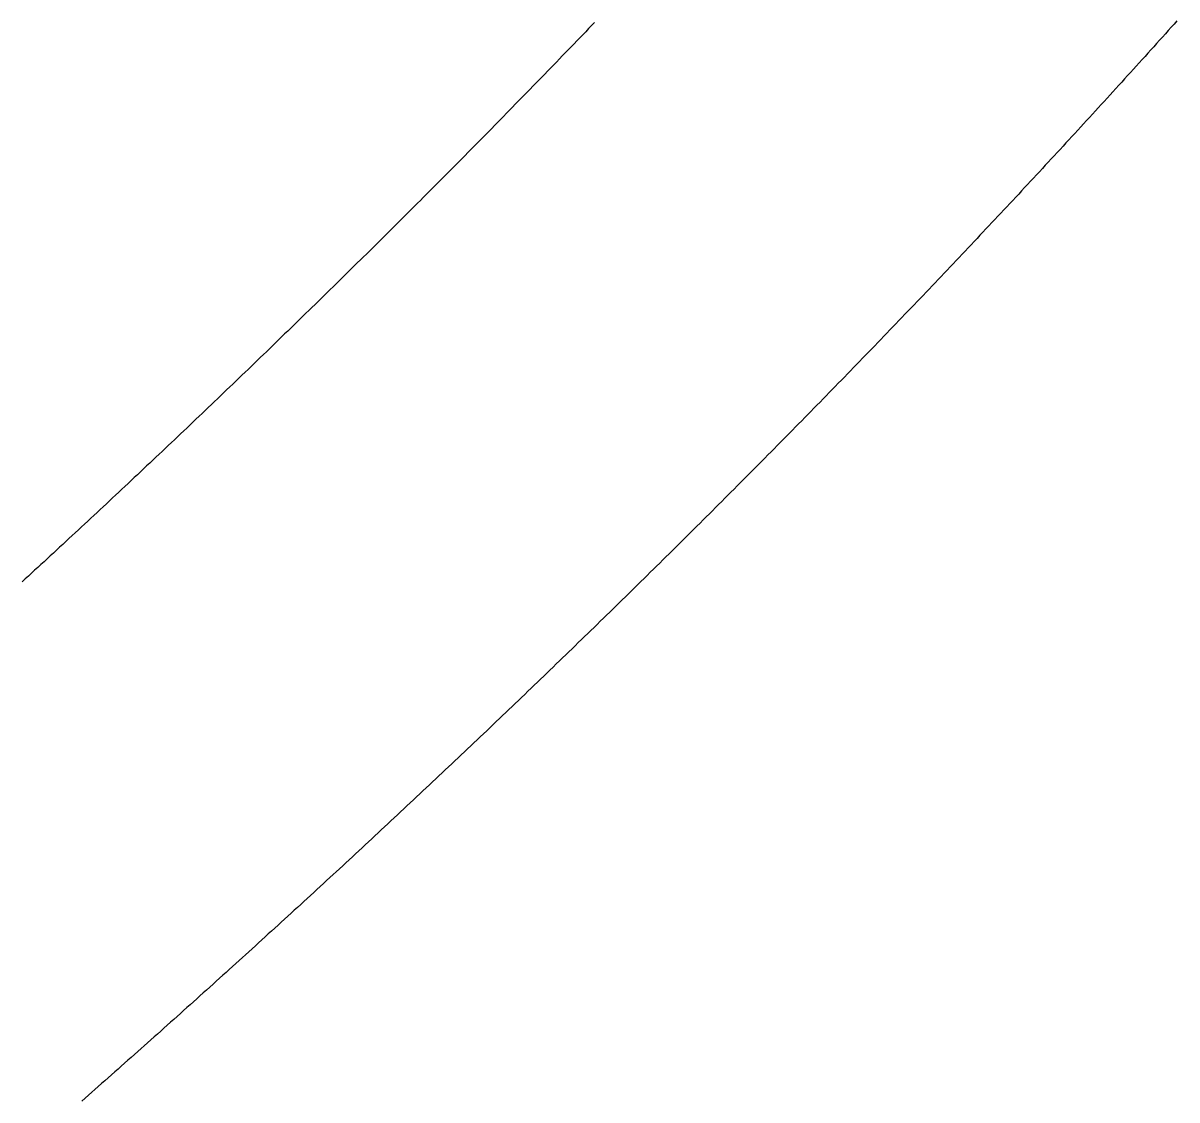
# Model space of a CAD drawing. Extents: x 10 to 206, y -65 to 73.
# Drawn here: x 173.3271 to 173.6817, y -51.6713 to -51.3402 of the extents above; entities that cross this region are included whole.
import ezdxf

# ---------------------------------------------------------------- set-up
doc = ezdxf.new("R2010")
doc.units = 0
doc.header["$LTSCALE"] = 0.5
doc.layers.add('LOGO', color=7, linetype='Continuous')

msp = doc.modelspace()

# ---------------------------------------------------------------- linework, layer by layer
at = {"layer": 'LOGO'}
for points in [[(173.50269721, -51.34000637), (173.50180165, -51.34093992), (173.50090568, -51.34187321), (173.50000932, -51.34280626), (173.49911255, -51.34373907), (173.49821537, -51.34467162), (173.4973178, -51.34560393), (173.49641982, -51.34653599), (173.49552145, -51.34746781), (173.49462267, -51.34839937), (173.49372349, -51.34933069), (173.49282392, -51.35026176), (173.49192394, -51.35119258), (173.49102357, -51.35212316), (173.4901228, -51.35305349), (173.48922163, -51.35398357), (173.48832006, -51.3549134), (173.4874181, -51.35584298), (173.48651574, -51.35677232), (173.48561299, -51.3577014), (173.48470984, -51.35863024), (173.48380629, -51.35955883), (173.48290236, -51.36048717), (173.48199802, -51.36141526), (173.4810933, -51.36234311), (173.48018818, -51.3632707), (173.47928267, -51.36419805), (173.47837676, -51.36512515), (173.47747047, -51.36605199), (173.47656378, -51.36697859), (173.47565671, -51.36790494), (173.47474924, -51.36883104), (173.47384138, -51.36975689), (173.47293314, -51.3706825), (173.4720245, -51.37160785), (173.47111548, -51.37253295), (173.47020607, -51.3734578), (173.46929627, -51.37438241), (173.46838608, -51.37530676), (173.46747551, -51.37623086), (173.46656455, -51.37715471), (173.46565321, -51.37807832), (173.46474148, -51.37900167), (173.46382936, -51.37992477), (173.46291687, -51.38084762), (173.46200398, -51.38177023), (173.46109072, -51.38269258), (173.46017707, -51.38361468), (173.45926304, -51.38453653), (173.45834863, -51.38545812), (173.45743383, -51.38637947), (173.45651866, -51.38730057), (173.4556031, -51.38822142), (173.45468717, -51.38914201), (173.45377085, -51.39006235), (173.45285416, -51.39098245), (173.45193708, -51.39190229), (173.45101963, -51.39282188), (173.4501018, -51.39374121), (173.44918359, -51.3946603), (173.44826501, -51.39557913), (173.44734605, -51.39649772), (173.44642671, -51.39741605), (173.445507, -51.39833413), (173.44458691, -51.39925195), (173.44366645, -51.40016953), (173.44274562, -51.40108685), (173.44182441, -51.40200392), (173.44090282, -51.40292074), (173.43998087, -51.4038373), (173.43905854, -51.40475362), (173.43813584, -51.40566968), (173.43721277, -51.40658549), (173.43628932, -51.40750104), (173.43536551, -51.40841634), (173.43444133, -51.40933139), (173.43351677, -51.41024619), (173.43259185, -51.41116073), (173.43166656, -51.41207502), (173.4307409, -51.41298906), (173.42981488, -51.41390284), (173.42888848, -51.41481637), (173.42796172, -51.41572965), (173.42703459, -51.41664267), (173.4261071, -51.41755544), (173.42517924, -51.41846795), (173.42425102, -51.41938021), (173.42332243, -51.42029222), (173.42239348, -51.42120397), (173.42146416, -51.42211547), (173.42053448, -51.42302672), (173.41960444, -51.42393771), (173.41867403, -51.42484845), (173.41774327, -51.42575893), (173.41681214, -51.42666915), (173.41588065, -51.42757913), (173.4149488, -51.42848885), (173.41401659, -51.42939831), (173.41308402, -51.43030752), (173.4121511, -51.43121647), (173.41121781, -51.43212517), (173.41028417, -51.43303361), (173.40935016, -51.4339418), (173.4084158, -51.43484974), (173.40748109, -51.43575741), (173.40654601, -51.43666484), (173.40561059, -51.437572), (173.4046748, -51.43847891), (173.40373866, -51.43938557), (173.40280217, -51.44029197), (173.40186532, -51.44119811), (173.40092812, -51.442104), (173.39999057, -51.44300963), (173.39905266, -51.44391501), (173.3981144, -51.44482013), (173.39717579, -51.44572499), (173.39623683, -51.4466296), (173.39529751, -51.44753395), (173.39435785, -51.44843805), (173.39341784, -51.44934188), (173.39247747, -51.45024546), (173.39153676, -51.45114879), (173.3905957, -51.45205186), (173.38965429, -51.45295467), (173.38871254, -51.45385722), (173.38777043, -51.45475952), (173.38682798, -51.45566156), (173.38588518, -51.45656334), (173.38494204, -51.45746486), (173.38399855, -51.45836613), (173.38305472, -51.45926714), (173.38211054, -51.46016789), (173.38116602, -51.46106839), (173.38022116, -51.46196863), (173.37927595, -51.46286861), (173.3783304, -51.46376833), (173.37738451, -51.46466779), (173.37643827, -51.465567), (173.3754917, -51.46646594), (173.37454478, -51.46736463), (173.37359753, -51.46826306), (173.37264993, -51.46916123), (173.37170199, -51.47005915), (173.37075372, -51.4709568), (173.36980511, -51.4718542), (173.36885615, -51.47275134), (173.36790687, -51.47364822), (173.36695724, -51.47454484), (173.36600728, -51.4754412), (173.36505698, -51.4763373), (173.36410634, -51.47723314), (173.36315537, -51.47812873), (173.36220407, -51.47902405), (173.36125243, -51.47991912), (173.36030046, -51.48081392), (173.35934815, -51.48170847), (173.35839551, -51.48260276), (173.35744254, -51.48349678), (173.35648923, -51.48439055), (173.3555356, -51.48528406), (173.35458163, -51.4861773), (173.35362733, -51.48707029), (173.35267271, -51.48796302), (173.35171775, -51.48885548), (173.35076246, -51.48974769), (173.34980684, -51.49063964), (173.3488509, -51.49153132), (173.34789463, -51.49242275), (173.34693803, -51.49331391), (173.3459811, -51.49420481), (173.34502385, -51.49509546), (173.34406627, -51.49598584), (173.34310836, -51.49687596), (173.34215013, -51.49776582), (173.34119158, -51.49865542), (173.3402327, -51.49954476), (173.33927349, -51.50043383), (173.33831397, -51.50132265), (173.33735412, -51.5022112), (173.33639394, -51.50309949), (173.33543345, -51.50398753), (173.33447263, -51.50487529), (173.3335115, -51.5057628), (173.33255004, -51.50665005), (173.33158826, -51.50753703), (173.33062616, -51.50842375), (173.32966375, -51.50931021), (173.32870101, -51.51019641), (173.32773796, -51.51108234), (173.32677458, -51.51196801)], [(173.68174152, -51.33947358), (173.68085205, -51.34046683), (173.67996215, -51.34145981), (173.67907181, -51.3424525), (173.67818104, -51.34344492), (173.67728984, -51.34443707), (173.67639821, -51.34542893), (173.67550614, -51.34642052), (173.67461364, -51.34741183), (173.67372071, -51.34840286), (173.67282735, -51.34939361), (173.67193356, -51.35038409), (173.67103934, -51.35137428), (173.6701447, -51.3523642), (173.66924962, -51.35335385), (173.66835412, -51.35434321), (173.66745818, -51.35533229), (173.66656182, -51.3563211), (173.66566504, -51.35730963), (173.66476783, -51.35829788), (173.66387019, -51.35928586), (173.66297212, -51.36027355), (173.66207364, -51.36126097), (173.66117472, -51.36224811), (173.66027539, -51.36323497), (173.65937563, -51.36422155), (173.65847544, -51.36520785), (173.65757484, -51.36619388), (173.65667381, -51.36717962), (173.65577236, -51.36816509), (173.65487049, -51.36915028), (173.65396819, -51.37013519), (173.65306548, -51.37111982), (173.65216235, -51.37210417), (173.6512588, -51.37308824), (173.65035483, -51.37407203), (173.64945044, -51.37505555), (173.64854563, -51.37603878), (173.64764041, -51.37702174), (173.64673476, -51.37800442), (173.6458287, -51.37898682), (173.64492223, -51.37996894), (173.64401534, -51.38095077), (173.64310803, -51.38193234), (173.64220031, -51.38291362), (173.64129218, -51.38389462), (173.64038363, -51.38487534), (173.63947467, -51.38585578), (173.63856529, -51.38683594), (173.6376555, -51.38781583), (173.6367453, -51.38879543), (173.63583469, -51.38977475), (173.63492367, -51.3907538), (173.63401223, -51.39173256), (173.63310039, -51.39271104), (173.63218813, -51.39368925), (173.63127547, -51.39466717), (173.6303624, -51.39564482), (173.62944892, -51.39662218), (173.62853503, -51.39759926), (173.62762073, -51.39857607), (173.62670603, -51.39955259), (173.62579092, -51.40052883), (173.6248754, -51.40150479), (173.62395948, -51.40248048), (173.62304315, -51.40345588), (173.62212642, -51.404431), (173.62120928, -51.40540584), (173.62029174, -51.4063804), (173.6193738, -51.40735468), (173.61845545, -51.40832867), (173.6175367, -51.40930239), (173.61661755, -51.41027583), (173.615698, -51.41124899), (173.61477805, -51.41222186), (173.61385769, -51.41319445), (173.61293694, -51.41416677), (173.61201578, -51.4151388), (173.61109423, -51.41611055), (173.61017227, -51.41708202), (173.60924992, -51.41805321), (173.60832717, -51.41902412), (173.60740403, -51.41999474), (173.60648048, -51.42096509), (173.60555654, -51.42193515), (173.60463221, -51.42290493), (173.60370747, -51.42387443), (173.60278235, -51.42484365), (173.60185682, -51.42581259), (173.60093091, -51.42678124), (173.6000046, -51.42774962), (173.59907789, -51.42871771), (173.5981508, -51.42968552), (173.59722331, -51.43065305), (173.59629543, -51.43162029), (173.59536715, -51.43258726), (173.59443849, -51.43355394), (173.59350944, -51.43452034), (173.59257999, -51.43548646), (173.59165016, -51.4364523), (173.59071993, -51.43741785), (173.58978932, -51.43838312), (173.58885832, -51.43934811), (173.58792693, -51.44031282), (173.58699516, -51.44127724), (173.58606299, -51.44224139), (173.58513044, -51.44320525), (173.58419751, -51.44416882), (173.58326419, -51.44513212), (173.58233048, -51.44609513), (173.58139639, -51.44705786), (173.58046191, -51.44802031), (173.57952706, -51.44898247), (173.57859181, -51.44994435), (173.57765619, -51.45090595), (173.57672018, -51.45186727), (173.57578379, -51.4528283), (173.57484702, -51.45378905), (173.57390987, -51.45474951), (173.57297233, -51.4557097), (173.57203442, -51.4566696), (173.57109613, -51.45762921), (173.57015746, -51.45858855), (173.56921841, -51.4595476), (173.56827898, -51.46050636), (173.56733917, -51.46146485), (173.56639899, -51.46242305), (173.56545843, -51.46338096), (173.56451749, -51.4643386), (173.56357617, -51.46529594), (173.56263449, -51.46625301), (173.56169242, -51.46720979), (173.56074998, -51.46816629), (173.55980717, -51.4691225), (173.55886398, -51.47007843), (173.55792042, -51.47103408), (173.55697649, -51.47198944), (173.55603218, -51.47294452), (173.55508751, -51.47389931), (173.55414246, -51.47485382), (173.55319704, -51.47580805), (173.55225125, -51.47676199), (173.55130509, -51.47771565), (173.55035856, -51.47866902), (173.54941166, -51.47962211), (173.54846439, -51.48057492), (173.54751676, -51.48152744), (173.54656875, -51.48247967), (173.54562038, -51.48343162), (173.54467164, -51.48438329), (173.54372254, -51.48533467), (173.54277307, -51.48628577), (173.54182323, -51.48723658), (173.54087303, -51.48818711), (173.53992247, -51.48913735), (173.53897154, -51.49008731), (173.53802024, -51.49103698), (173.53706859, -51.49198637), (173.53611657, -51.49293547), (173.53516419, -51.49388429), (173.53421144, -51.49483282), (173.53325834, -51.49578106), (173.53230487, -51.49672903), (173.53135105, -51.4976767), (173.53039686, -51.49862409), (173.52944232, -51.4995712), (173.52848741, -51.50051802), (173.52753215, -51.50146455), (173.52657653, -51.5024108), (173.52562055, -51.50335677), (173.52466421, -51.50430244), (173.52370752, -51.50524784), (173.52275047, -51.50619294), (173.52179306, -51.50713776), (173.5208353, -51.5080823), (173.51987718, -51.50902655), (173.51891871, -51.50997051), (173.51795989, -51.51091419), (173.51700071, -51.51185758), (173.51604118, -51.51280068), (173.51508129, -51.5137435), (173.51412105, -51.51468603), (173.51316047, -51.51562828), (173.51219953, -51.51657024), (173.51123824, -51.51751191), (173.51027659, -51.5184533), (173.5093146, -51.5193944), (173.50835226, -51.52033522), (173.50738957, -51.52127574), (173.50642653, -51.52221599), (173.50546315, -51.52315594), (173.50449941, -51.52409561), (173.50353533, -51.52503499), (173.5025709, -51.52597408), (173.50160613, -51.52691289), (173.50064101, -51.52785141), (173.49967554, -51.52878964), (173.49870973, -51.52972759), (173.49774358, -51.53066525), (173.49677708, -51.53160262), (173.49581024, -51.53253971), (173.49484305, -51.53347651), (173.49387552, -51.53441302), (173.49290765, -51.53534924), (173.49193944, -51.53628518), (173.49097088, -51.53722083), (173.49000199, -51.53815619), (173.48903276, -51.53909126), (173.48806318, -51.54002605), (173.48709327, -51.54096055), (173.48612301, -51.54189476), (173.48515242, -51.54282868), (173.48418149, -51.54376232), (173.48321022, -51.54469567), (173.48223862, -51.54562873), (173.48126668, -51.5465615), (173.4802944, -51.54749398), (173.47932179, -51.54842618), (173.47834884, -51.54935809), (173.47737555, -51.55028971), (173.47640193, -51.55122104), (173.47542798, -51.55215209), (173.4744537, -51.55308284), (173.47347908, -51.55401331), (173.47250413, -51.55494349), (173.47152884, -51.55587338), (173.47055323, -51.55680298), (173.46957728, -51.5577323), (173.468601, -51.55866132), (173.4676244, -51.55959006), (173.46664746, -51.56051851), (173.46567019, -51.56144667), (173.4646926, -51.56237454), (173.46371467, -51.56330212), (173.46273642, -51.56422941), (173.46175784, -51.56515642), (173.46077893, -51.56608313), (173.4597997, -51.56700956), (173.45882014, -51.5679357), (173.45784025, -51.56886155), (173.45686004, -51.56978711), (173.45587951, -51.57071238), (173.45489865, -51.57163736), (173.45391746, -51.57256205), (173.45293595, -51.57348645), (173.45195412, -51.57441057), (173.45097197, -51.57533439), (173.44998949, -51.57625792), (173.4490067, -51.57718117), (173.44802358, -51.57810412), (173.44704014, -51.57902679), (173.44605638, -51.57994917), (173.4450723, -51.58087125), (173.4440879, -51.58179305), (173.44310319, -51.58271456), (173.44211815, -51.58363577), (173.4411328, -51.5845567), (173.44014713, -51.58547734), (173.43916114, -51.58639768), (173.43817483, -51.58731774), (173.43718821, -51.58823751), (173.43620128, -51.58915699), (173.43521402, -51.59007617), (173.43422646, -51.59099507), (173.43323858, -51.59191367), (173.43225038, -51.59283199), (173.43126187, -51.59375002), (173.43027305, -51.59466775), (173.42928392, -51.59558519), (173.42829447, -51.59650235), (173.42730472, -51.59741921), (173.42631465, -51.59833578), (173.42532427, -51.59925207), (173.42433358, -51.60016806), (173.42334258, -51.60108376), (173.42235127, -51.60199917), (173.42135965, -51.60291429), (173.42036773, -51.60382911), (173.41937549, -51.60474365), (173.41838295, -51.6056579), (173.4173901, -51.60657185), (173.41639695, -51.60748551), (173.41540349, -51.60839889), (173.41440972, -51.60931197), (173.41341565, -51.61022476), (173.41242127, -51.61113726), (173.41142659, -51.61204946), (173.41043161, -51.61296138), (173.40943632, -51.613873), (173.40844073, -51.61478433), (173.40744484, -51.61569538), (173.40644864, -51.61660612), (173.40545215, -51.61751658), (173.40445535, -51.61842675), (173.40345825, -51.61933662), (173.40246085, -51.62024621), (173.40146315, -51.6211555), (173.40046515, -51.62206449), (173.39946686, -51.6229732), (173.39846826, -51.62388162), (173.39746937, -51.62478974), (173.39647018, -51.62569757), (173.39547069, -51.62660511), (173.39447091, -51.62751235), (173.39347083, -51.62841931), (173.39247046, -51.62932597), (173.39146979, -51.63023234), (173.39046882, -51.63113841), (173.38946756, -51.6320442), (173.38846601, -51.63294969), (173.38746416, -51.63385489), (173.38646202, -51.63475979), (173.38545959, -51.63566441), (173.38445687, -51.63656873), (173.38345385, -51.63747276), (173.38245055, -51.63837649), (173.38144695, -51.63927993), (173.38044306, -51.64018308), (173.37943889, -51.64108594), (173.37843442, -51.6419885), (173.37742967, -51.64289078), (173.37642463, -51.64379275), (173.3754193, -51.64469444), (173.37441368, -51.64559583), (173.37340777, -51.64649693), (173.37240158, -51.64739773), (173.3713951, -51.64829824), (173.37038834, -51.64919846), (173.36938129, -51.65009838), (173.36837396, -51.65099801), (173.36736635, -51.65189735), (173.36635845, -51.6527964), (173.36535026, -51.65369515), (173.3643418, -51.6545936), (173.36333305, -51.65549176), (173.36232402, -51.65638963), (173.3613147, -51.65728721), (173.36030511, -51.65818449), (173.35929524, -51.65908148), (173.35828508, -51.65997817), (173.35727465, -51.66087457), (173.35626394, -51.66177067), (173.35525295, -51.66266648), (173.35424168, -51.663562), (173.35323013, -51.66445722), (173.35221831, -51.66535215), (173.35120621, -51.66624678), (173.35019383, -51.66714112), (173.34918118, -51.66803517), (173.34816825, -51.66892892), (173.34715504, -51.66982237), (173.34614156, -51.67071553), (173.34512781, -51.6716084)]]:
    msp.add_lwpolyline(points, dxfattribs=at)

doc.saveas('drawing.dxf')
